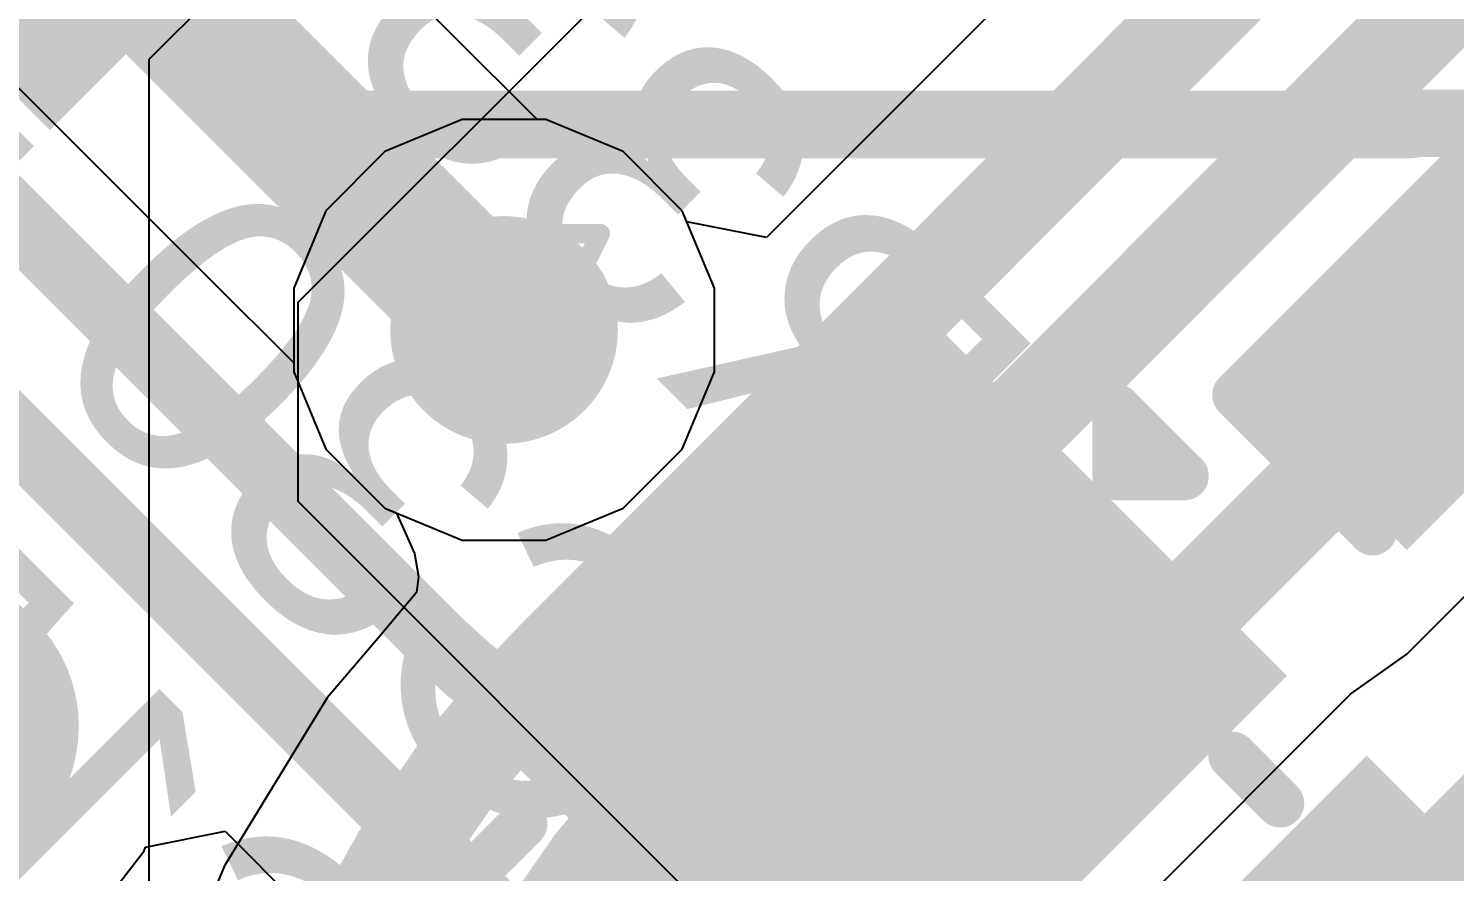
# Model space of a CAD drawing. Header units: inches. Extents: x 0 to 5359, y 0 to 5098.
# Drawn here: x 59.524 to 63.281, y 50.734 to 52.955 of the extents above; entities that cross this region are included whole.
import ezdxf

# ---------------------------------------------------------------- set-up
doc = ezdxf.new("R2010")
doc.units = ezdxf.units.IN
for name, color, linetype in [('Bottom Layer', 5, 'Continuous'), ('Bottom Overlay', 54, 'Continuous'), ('Bottom Paste', 16, 'Continuous'), ('Bottom Solder', 6, 'Continuous'), ('Drill Drawing', 1, 'Continuous'), ('Layer 1', 16, 'Continuous'), ('Layer 2', 76, 'Continuous'), ('Top Layer', 1, 'Continuous'), ('Top Overlay', 2, 'Continuous'), ('Top Paste', 8, 'Continuous'), ('Top Solder', 216, 'Continuous'), ('Via Holes', 16, 'Continuous')]:
    doc.layers.add(name, color=color, linetype=linetype)
doc.styles.add('Arial', font='', dxfattribs={"height": 0.2})
doc.styles.get('Arial').set_extended_font_data('Arial')

# ---------------------------------------------------------------- blocks, each defined once
blk = doc.blocks.new('SMD3225_4P_52')
at = {"layer": 'Top Layer'}
for points in [[(-1.80000021, 1.45000091), (-0.4000004699999999, 1.45000091), (-0.4000004699999999, 0.25000077), (-1.80000021, 0.25000077)], [(-1.80000021, -0.24999823), (-0.4000004699999999, -0.24999823), (-0.4000004699999999, -1.44999837), (-1.80000021, -1.44999837)]]:
    blk.add_hatch(color=1, dxfattribs=at).paths.add_polyline_path(points)
at = {"layer": 'Top Paste'}
for points in [[(-1.80000021, 1.45000091), (-0.4000004699999999, 1.45000091), (-0.4000004699999999, 0.25000077), (-1.80000021, 0.25000077)], [(-1.80000021, -0.24999823), (-0.4000004699999999, -0.24999823), (-0.4000004699999999, -1.44999837), (-1.80000021, -1.44999837)]]:
    blk.add_hatch(color=8, dxfattribs=at).paths.add_polyline_path(points)
at = {"layer": 'Top Solder'}
for points in [[(-1.90160021, 1.55160091), (-0.29840047, 1.55160091), (-0.29840047, 0.14840077), (-1.90160021, 0.14840077)], [(-1.90160021, -0.14839823), (-0.29840047, -0.14839823), (-0.29840047, -1.55159837), (-1.90160021, -1.55159837)]]:
    blk.add_hatch(color=216, dxfattribs=at).paths.add_polyline_path(points)
at = {"layer": 'Top Overlay'}
for points in [[(-1.651, -0.1016, 0.127, 0.127, 0), (-1.651, 0.0762, 0.127, 0.127, 0)], [(-2.0828, -0.9652, 0.127, 0.127, 0), (-2.0828, -0.71119746, 0.127, 0.127, 0)], [(-1.9558, -0.8382, 0.127, 0.127, 0), (-2.0828, -0.71119746, 0.127, 0.127, 0)], [(-1.9558, -0.8382, 0.127, 0.127, 0), (-2.0828, -0.9652, 0.127, 0.127, 0)], [(0.1778, -1.29539746, 0.127, 0.127, 0), (-0.2032, -1.29539746, 0.127, 0.127, 0)]]:
    blk.add_lwpolyline(points, format="xyseb", dxfattribs=at)
for points in [[(-1.68275, 0.0762, 0.0635, 0.0635, 1), (-1.61925, 0.0762, 0.0635, 0.0635, 1)], [(-1.68275, -0.1016, 0.0635, 0.0635, 1), (-1.61925, -0.1016, 0.0635, 0.0635, 1)], [(-2.11455, -0.71119746, 0.0635, 0.0635, 1), (-2.05105, -0.71119746, 0.0635, 0.0635, 1)], [(-2.11455, -0.71119746, 0.0635, 0.0635, 1), (-2.05105, -0.71119746, 0.0635, 0.0635, 1)], [(-1.98755, -0.8382, 0.0635, 0.0635, 1), (-1.92405, -0.8382, 0.0635, 0.0635, 1)], [(-1.98755, -0.8382, 0.0635, 0.0635, 1), (-1.92405, -0.8382, 0.0635, 0.0635, 1)], [(-2.11455, -0.9652, 0.0635, 0.0635, 1), (-2.05105, -0.9652, 0.0635, 0.0635, 1)], [(-2.11455, -0.9652, 0.0635, 0.0635, 1), (-2.05105, -0.9652, 0.0635, 0.0635, 1)], [(-0.23495, -1.29539746, 0.0635, 0.0635, 1), (-0.17145, -1.29539746, 0.0635, 0.0635, 1)]]:
    blk.add_lwpolyline(points, format="xyseb", close=True, dxfattribs=at)
blk = doc.blocks.new('LQFP_128_EP_14_14__64')
at = {"layer": 'Top Layer'}
blk.add_hatch(color=1, dxfattribs=at).paths.add_polyline_path([(6.849681499999999, -1.9000978), (6.849681499999999, -1.7000982), (8.3496785, -1.7000982), (8.3496785, -1.9000978)])
at = {"layer": 'Top Paste'}
blk.add_hatch(color=8, dxfattribs=at).paths.add_polyline_path([(6.849681499999999, -1.9000978), (6.849681499999999, -1.7000982), (8.3496785, -1.7000982), (8.3496785, -1.9000978)])
at = {"layer": 'Top Solder'}
for points in [[(6.77968164, -1.97009766), (6.77968164, -1.63009834), (8.419678359999999, -1.63009834), (8.419678359999999, -1.97009766)], [(6.77968164, -2.36963966), (6.77968164, -2.02964034), (8.419678359999999, -2.02964034), (8.419678359999999, -2.36963966)]]:
    blk.add_hatch(color=216, dxfattribs=at).paths.add_polyline_path(points)
blk = doc.blocks.new('C___0402_B_358')
at = {"layer": 'Bottom Layer'}
for points in [[(-0.2413, 0.3175), (-0.2412999999999999, -0.3175), (-0.6985, -0.3175), (-0.6985, 0.3175)], [(0.6985, 0.3175), (0.6985, -0.3175), (0.2413, -0.3175), (0.2412999999999999, 0.3175)]]:
    blk.add_hatch(color=5, dxfattribs=at).paths.add_polyline_path(points)
at = {"layer": 'Bottom Paste'}
for points in [[(-0.2413, 0.3175), (-0.2412999999999999, -0.3175), (-0.6985, -0.3175), (-0.6985, 0.3175)], [(0.6985, 0.3175), (0.6985, -0.3175), (0.2413, -0.3175), (0.2412999999999999, 0.3175)]]:
    blk.add_hatch(color=16, dxfattribs=at).paths.add_polyline_path(points)
at = {"layer": 'Bottom Solder'}
for points in [[(-0.18130012, 0.37749988), (-0.18130012, -0.37749988), (-0.7584998799999999, -0.37749988), (-0.7584998799999999, 0.37749988)], [(0.7584998799999999, 0.37749988), (0.7584998799999999, -0.37749988), (0.18130012, -0.37749988), (0.18130012, 0.37749988)]]:
    blk.add_hatch(color=6, dxfattribs=at).paths.add_polyline_path(points)
at = {"layer": 'Bottom Overlay'}
for points in [[(-0.7874, 0.4064, 0.127, 0.127, 0), (-0.7874, -0.4064, 0.127, 0.127, 0)], [(-0.2794, 0.4064, 0.127, 0.127, 0), (-0.7874, 0.4064, 0.127, 0.127, 0)], [(0.7874, 0.4064, 0.127, 0.127, 0), (0.2794, 0.4064, 0.127, 0.127, 0)], [(0.7874, 0.4064, 0.127, 0.127, 0), (0.7874, -0.4064, 0.127, 0.127, 0)], [(-0.2794, -0.4064, 0.127, 0.127, 0), (-0.7874, -0.4064, 0.127, 0.127, 0)], [(0.7874, -0.4064, 0.127, 0.127, 0), (0.2794, -0.4064, 0.127, 0.127, 0)]]:
    blk.add_lwpolyline(points, format="xyseb", dxfattribs=at)
for points in [[(-0.8191499999999999, 0.4064, 0.0635, 0.0635, 1), (-0.7556499999999999, 0.4064, 0.0635, 0.0635, 1)], [(-0.8191499999999999, 0.4064, 0.0635, 0.0635, 1), (-0.7556499999999999, 0.4064, 0.0635, 0.0635, 1)], [(-0.31115, 0.4064, 0.0635, 0.0635, 1), (-0.24765, 0.4064, 0.0635, 0.0635, 1)], [(0.24765, 0.4064, 0.0635, 0.0635, 1), (0.31115, 0.4064, 0.0635, 0.0635, 1)], [(0.7556499999999999, 0.4064, 0.0635, 0.0635, 1), (0.8191499999999999, 0.4064, 0.0635, 0.0635, 1)], [(0.7556499999999999, 0.4064, 0.0635, 0.0635, 1), (0.8191499999999999, 0.4064, 0.0635, 0.0635, 1)], [(-0.8191499999999999, -0.4064, 0.0635, 0.0635, 1), (-0.7556499999999999, -0.4064, 0.0635, 0.0635, 1)], [(-0.8191499999999999, -0.4064, 0.0635, 0.0635, 1), (-0.7556499999999999, -0.4064, 0.0635, 0.0635, 1)], [(-0.31115, -0.4064, 0.0635, 0.0635, 1), (-0.24765, -0.4064, 0.0635, 0.0635, 1)], [(0.24765, -0.4064, 0.0635, 0.0635, 1), (0.31115, -0.4064, 0.0635, 0.0635, 1)], [(0.7556499999999999, -0.4064, 0.0635, 0.0635, 1), (0.8191499999999999, -0.4064, 0.0635, 0.0635, 1)], [(0.7556499999999999, -0.4064, 0.0635, 0.0635, 1), (0.8191499999999999, -0.4064, 0.0635, 0.0635, 1)]]:
    blk.add_lwpolyline(points, format="xyseb", close=True, dxfattribs=at)
blk = doc.blocks.new('C___0402_385')
at = {"layer": 'Top Layer'}
for points in [[(-0.6985, -0.3175), (-0.6985, 0.3175), (-0.2412999999999999, 0.3175), (-0.2413, -0.3175)], [(0.2412999999999999, -0.3175), (0.2413, 0.3175), (0.6985, 0.3175), (0.6985, -0.3175)]]:
    blk.add_hatch(color=1, dxfattribs=at).paths.add_polyline_path(points)
at = {"layer": 'Top Paste'}
for points in [[(-0.6985, -0.3175), (-0.6985, 0.3175), (-0.2412999999999999, 0.3175), (-0.2413, -0.3175)], [(0.2412999999999999, -0.3175), (0.2413, 0.3175), (0.6985, 0.3175), (0.6985, -0.3175)]]:
    blk.add_hatch(color=8, dxfattribs=at).paths.add_polyline_path(points)
at = {"layer": 'Top Solder'}
for points in [[(-0.7584998799999999, -0.37749988), (-0.7584998799999999, 0.37749988), (-0.18130012, 0.37749988), (-0.18130012, -0.37749988)], [(0.18130012, -0.37749988), (0.18130012, 0.37749988), (0.7584998799999999, 0.37749988), (0.7584998799999999, -0.37749988)]]:
    blk.add_hatch(color=216, dxfattribs=at).paths.add_polyline_path(points)
at = {"layer": 'Top Overlay'}
for points in [[(-0.2794, 0.4064, 0.127, 0.127, 0), (-0.7874, 0.4064, 0.127, 0.127, 0)], [(-0.7874, 0.4064, 0.127, 0.127, 0), (-0.7874, -0.4064, 0.127, 0.127, 0)], [(0.7874, 0.4064, 0.127, 0.127, 0), (0.2794, 0.4064, 0.127, 0.127, 0)], [(0.7874, 0.4064, 0.127, 0.127, 0), (0.7874, -0.4064, 0.127, 0.127, 0)], [(-0.2794, -0.4064, 0.127, 0.127, 0), (-0.7874, -0.4064, 0.127, 0.127, 0)], [(0.7874, -0.4064, 0.127, 0.127, 0), (0.2794, -0.4064, 0.127, 0.127, 0)]]:
    blk.add_lwpolyline(points, format="xyseb", dxfattribs=at)
for points in [[(-0.8191499999999999, 0.4064, 0.0635, 0.0635, 1), (-0.7556499999999999, 0.4064, 0.0635, 0.0635, 1)], [(-0.8191499999999999, 0.4064, 0.0635, 0.0635, 1), (-0.7556499999999999, 0.4064, 0.0635, 0.0635, 1)], [(-0.31115, 0.4064, 0.0635, 0.0635, 1), (-0.24765, 0.4064, 0.0635, 0.0635, 1)], [(0.24765, 0.4064, 0.0635, 0.0635, 1), (0.31115, 0.4064, 0.0635, 0.0635, 1)], [(0.7556499999999999, 0.4064, 0.0635, 0.0635, 1), (0.8191499999999999, 0.4064, 0.0635, 0.0635, 1)], [(0.7556499999999999, 0.4064, 0.0635, 0.0635, 1), (0.8191499999999999, 0.4064, 0.0635, 0.0635, 1)], [(-0.8191499999999999, -0.4064, 0.0635, 0.0635, 1), (-0.7556499999999999, -0.4064, 0.0635, 0.0635, 1)], [(-0.8191499999999999, -0.4064, 0.0635, 0.0635, 1), (-0.7556499999999999, -0.4064, 0.0635, 0.0635, 1)], [(-0.31115, -0.4064, 0.0635, 0.0635, 1), (-0.24765, -0.4064, 0.0635, 0.0635, 1)], [(0.24765, -0.4064, 0.0635, 0.0635, 1), (0.31115, -0.4064, 0.0635, 0.0635, 1)], [(0.7556499999999999, -0.4064, 0.0635, 0.0635, 1), (0.8191499999999999, -0.4064, 0.0635, 0.0635, 1)], [(0.7556499999999999, -0.4064, 0.0635, 0.0635, 1), (0.8191499999999999, -0.4064, 0.0635, 0.0635, 1)]]:
    blk.add_lwpolyline(points, format="xyseb", close=True, dxfattribs=at)

msp = doc.modelspace()

# ---------------------------------------------------------------- hatches: boundary and pattern name
at = {"layer": 'Bottom Layer'}
h = msp.add_hatch(color=5, dxfattribs=at)
edge = h.paths.add_edge_path()
edge.add_arc((60.7768406, 52.16072879999999), 0.2999994, 0, 360)
at = {"layer": 'Layer 1'}
h = msp.add_hatch(color=16, dxfattribs=at)
edge = h.paths.add_edge_path()
edge.add_arc((60.7768406, 52.16072879999999), 0.2999994, 0, 360)
at = {"layer": 'Layer 2'}
h = msp.add_hatch(color=76, dxfattribs=at)
edge = h.paths.add_edge_path()
edge.add_arc((60.7768406, 52.16072879999999), 0.2999994, 0, 360)
at = {"layer": 'Top Layer'}
h = msp.add_hatch(color=1, dxfattribs=at)
edge = h.paths.add_edge_path()
edge.add_arc((60.7768406, 52.16072879999999), 0.2999994, 0, 360)
at = {"layer": 'Via Holes'}
h = msp.add_hatch(color=7, dxfattribs=at)
edge = h.paths.add_edge_path()
edge.add_arc((60.7768406, 52.16072879999999), 0.1499997, 0, 360)

# ---------------------------------------------------------------- linework, layer by layer
at = {"layer": 'Bottom Layer'}
for p, q in [((68.5018442, 59.4508971), (61.46823368, 52.40384489999999)), ((60.6377248, 52.94077803999999), (60.23134004, 53.34716533999999)), ((60.63773242, 52.94077296), (60.6377248, 52.94077803999999)), ((60.6377375, 52.94076533999999), (60.63773242, 52.94077296)), ((60.86377464, 52.7147282), (60.6377375, 52.94076533999999)), ((59.4576662, 52.83897229999999), (59.99678881999999, 52.29985221999999)), ((60.8870385, 52.7147282), (60.86377464, 52.7147282)), ((61.09065506, 52.6303875), (60.8870385, 52.7147282)), ((61.2464993, 52.47454326), (61.09065506, 52.6303875)), ((61.2585516, 52.44544756000001), (61.2464993, 52.47454326)), ((61.46823368, 52.40384489999999), (61.2585516, 52.44544756000001)), ((59.99678881999999, 52.29985221999999), (59.99679898, 52.29983697999999)), ((59.99679898, 52.29983697999999), (60.2228412, 52.07379476)), ((60.2228412, 52.07379476), (60.2228412, 52.0505309)), ((60.2228412, 52.0505309), (60.3071819, 51.84691434)), ((60.3071819, 51.84691434), (60.46302614, 51.6910701)), ((60.46302614, 51.6910701), (60.4937322, 51.67835232)), ((60.4937322, 51.67835232), (60.54084412, 51.57197712)), ((60.54084412, 51.57197712), (60.55178643999999, 51.51159116)), ((60.55178643999999, 51.51159116), (60.54621368, 51.46921634)), ((60.54621368, 51.46921634), (60.44473052, 51.34787545999999)), ((60.44473052, 51.34787545999999), (60.31122557999999, 51.19156132)), ((60.31122557999999, 51.19156132), (60.04015678, 50.74921524)), ((60.04015678, 50.74921524), (59.84162276, 50.26991216))]:
    msp.add_line(p, q, dxfattribs=at)
for points in [[(60.92321063999999, 51.30788062, 0.254, 0.254, 0), (70.45083954, 60.85371877999999, 0.254, 0.254, 0)], [(61.22895806, 51.0029714, 0.254, 0.254, 0), (70.75630501999999, 60.54852508, 0.254, 0.254, 0)], [(59.77813292, 53.15943901999999, 0.3809999999999999, 0.3809999999999999, 0), (60.3172657, 52.62030624000001, 0.3809999999999999, 0.3809999999999999, 0)], [(60.3172657, 52.62030369999999, 0.3809999999999999, 0.3809999999999999, 0), (60.3172657, 52.62030624000001, 0.3809999999999999, 0.3809999999999999, 0)], [(60.3172657, 52.62030369999999, 0.3809999999999999, 0.3809999999999999, 0), (60.7768406, 52.16072879999999, 0.3809999999999999, 0.3809999999999999, 0)], [(60.85184425999999, 51.23368722, 0.254, 0.254, 0), (60.9140514, 51.29851564, 0.254, 0.254, 0)], [(60.9140514, 51.29851564, 0.254, 0.254, 0), (60.91419871999999, 51.29867057999999, 0.254, 0.254, 0)], [(60.9140514, 51.29851564, 0.254, 0.254, -7.775363833377034e-05), (60.91419871999999, 51.29867057999999, 0.254, 0.254, 0)], [(60.91419871999999, 51.29867057999999, 0.254, 0.254, -0.004697401301477964), (60.92321063999999, 51.30788062, 0.254, 0.254, 0)], [(60.84075715999999, 51.22185589999999, 0.254, 0.254, -0.005910906065062896), (60.85184425999999, 51.23368722, 0.254, 0.254, 0)], [(60.07100000000001, 49.24825812, 0.254, 0.254, -0.1881129845134182), (60.84075715999999, 51.22185589999999, 0.254, 0.254, 0)], [(61.16341335999999, 50.93472668, 0.254, 0.254, 0), (61.22562812, 50.99956526, 0.254, 0.254, 0)], [(61.22562812, 50.99956526, 0.254, 0.254, 0), (61.2258491, 50.99979386, 0.254, 0.254, 0)], [(61.22562812, 50.99956526, 0.254, 0.254, -0.0003127193403781351), (61.2258491, 50.99979386, 0.254, 0.254, 0)], [(61.2258491, 50.99979386, 0.254, 0.254, -0.004243389184751067), (61.22886407999999, 51.00287742, 0.254, 0.254, 0)], [(61.22886407999999, 51.00287742, 0.254, 0.254, 0), (61.22895806, 51.0029714, 0.254, 0.254, 0)], [(61.22886407999999, 51.00287742, 0.254, 0.254, -0.0001308144532347098), (61.22895806, 51.0029714, 0.254, 0.254, 0)], [(60.5028, 49.24825812, 0.254, 0.254, -0.1882002181180387), (61.1590979, 50.93011657999999, 0.254, 0.254, 0)], [(61.15910043999999, 50.93011912, 0.254, 0.254, -0.006211977981708524), (61.16341335999999, 50.93472668, 0.254, 0.254, 0)]]:
    msp.add_lwpolyline(points, format="xyseb", dxfattribs=at)
for points in [[(60.22201569999999, 52.62030624000001, 0.1905, 0.1905, 1), (60.4125157, 52.62030624000001, 0.1905, 0.1905, 1)], [(60.22201569999999, 52.62030624000001, 0.1905, 0.1905, 1), (60.4125157, 52.62030624000001, 0.1905, 0.1905, 1)], [(60.22201569999999, 52.62030369999999, 0.1905, 0.1905, 1), (60.4125157, 52.62030369999999, 0.1905, 0.1905, 1)], [(60.22201569999999, 52.62030369999999, 0.1905, 0.1905, 1), (60.4125157, 52.62030369999999, 0.1905, 0.1905, 1)], [(60.68159059999999, 52.16072879999999, 0.1905, 0.1905, 1), (60.8720906, 52.16072879999999, 0.1905, 0.1905, 1)], [(60.85055139999999, 51.29851564, 0.127, 0.127, 1), (60.9775514, 51.29851564, 0.127, 0.127, 1)], [(60.85055139999999, 51.29851564, 0.127, 0.127, 1), (60.9775514, 51.29851564, 0.127, 0.127, 1)], [(60.85055139999999, 51.29851564, 0.127, 0.127, 1), (60.9775514, 51.29851564, 0.127, 0.127, 1)], [(60.85069872, 51.29867057999999, 0.127, 0.127, 1), (60.97769871999999, 51.29867057999999, 0.127, 0.127, 1)], [(60.85069872, 51.29867057999999, 0.127, 0.127, 1), (60.97769871999999, 51.29867057999999, 0.127, 0.127, 1)], [(60.85069872, 51.29867057999999, 0.127, 0.127, 1), (60.97769871999999, 51.29867057999999, 0.127, 0.127, 1)], [(60.85971064, 51.30788062, 0.127, 0.127, 1), (60.98671064, 51.30788062, 0.127, 0.127, 1)], [(60.85971064, 51.30788062, 0.127, 0.127, 1), (60.98671064, 51.30788062, 0.127, 0.127, 1)], [(60.78834426, 51.23368722, 0.127, 0.127, 1), (60.91534426, 51.23368722, 0.127, 0.127, 1)], [(60.78834426, 51.23368722, 0.127, 0.127, 1), (60.91534426, 51.23368722, 0.127, 0.127, 1)], [(60.77725715999999, 51.22185589999999, 0.127, 0.127, 1), (60.90425716, 51.22185589999999, 0.127, 0.127, 1)], [(60.77725715999999, 51.22185589999999, 0.127, 0.127, 1), (60.90425716, 51.22185589999999, 0.127, 0.127, 1)], [(61.16212812, 50.99956526, 0.127, 0.127, 1), (61.28912812, 50.99956526, 0.127, 0.127, 1)], [(61.16212812, 50.99956526, 0.127, 0.127, 1), (61.28912812, 50.99956526, 0.127, 0.127, 1)], [(61.16212812, 50.99956526, 0.127, 0.127, 1), (61.28912812, 50.99956526, 0.127, 0.127, 1)], [(61.1623491, 50.99979386, 0.127, 0.127, 1), (61.2893491, 50.99979386, 0.127, 0.127, 1)], [(61.1623491, 50.99979386, 0.127, 0.127, 1), (61.2893491, 50.99979386, 0.127, 0.127, 1)], [(61.1623491, 50.99979386, 0.127, 0.127, 1), (61.2893491, 50.99979386, 0.127, 0.127, 1)], [(61.16536408, 51.00287742, 0.127, 0.127, 1), (61.29236407999999, 51.00287742, 0.127, 0.127, 1)], [(61.16536408, 51.00287742, 0.127, 0.127, 1), (61.29236407999999, 51.00287742, 0.127, 0.127, 1)], [(61.16536408, 51.00287742, 0.127, 0.127, 1), (61.29236407999999, 51.00287742, 0.127, 0.127, 1)], [(61.16545806, 51.0029714, 0.127, 0.127, 1), (61.29245805999999, 51.0029714, 0.127, 0.127, 1)], [(61.16545806, 51.0029714, 0.127, 0.127, 1), (61.29245805999999, 51.0029714, 0.127, 0.127, 1)], [(61.16545806, 51.0029714, 0.127, 0.127, 1), (61.29245805999999, 51.0029714, 0.127, 0.127, 1)], [(61.09559789999999, 50.93011657999999, 0.127, 0.127, 1), (61.2225979, 50.93011657999999, 0.127, 0.127, 1)], [(61.09560043999999, 50.93011912, 0.127, 0.127, 1), (61.22260044, 50.93011912, 0.127, 0.127, 1)], [(61.09991336, 50.93472668, 0.127, 0.127, 1), (61.22691335999999, 50.93472668, 0.127, 0.127, 1)], [(61.09991336, 50.93472668, 0.127, 0.127, 1), (61.22691335999999, 50.93472668, 0.127, 0.127, 1)]]:
    msp.add_lwpolyline(points, format="xyseb", close=True, dxfattribs=at)
at = {"layer": 'Drill Drawing'}
for points in [[(60.52284059999999, 52.4147288, 0.0508, 0.0508, 0), (61.03084059999999, 52.4147288, 0.0508, 0.0508, 0)], [(60.52284059999999, 52.4147288, 0.0508, 0.0508, 0), (60.7768406, 51.9067288, 0.0508, 0.0508, 0)], [(60.7768406, 51.9067288, 0.0508, 0.0508, 0), (61.03084059999999, 52.4147288, 0.0508, 0.0508, 0)]]:
    msp.add_lwpolyline(points, format="xyseb", dxfattribs=at)
for points in [[(60.5101406, 52.4147288, 0.0254, 0.0254, 1), (60.5355406, 52.4147288, 0.0254, 0.0254, 1)], [(60.5101406, 52.4147288, 0.0254, 0.0254, 1), (60.5355406, 52.4147288, 0.0254, 0.0254, 1)], [(61.0181406, 52.4147288, 0.0254, 0.0254, 1), (61.0435406, 52.4147288, 0.0254, 0.0254, 1)], [(61.0181406, 52.4147288, 0.0254, 0.0254, 1), (61.0435406, 52.4147288, 0.0254, 0.0254, 1)], [(60.76414059999999, 51.9067288, 0.0254, 0.0254, 1), (60.7895406, 51.9067288, 0.0254, 0.0254, 1)], [(60.76414059999999, 51.9067288, 0.0254, 0.0254, 1), (60.7895406, 51.9067288, 0.0254, 0.0254, 1)]]:
    msp.add_lwpolyline(points, format="xyseb", close=True, dxfattribs=at)
at = {"layer": 'Layer 1'}
for p, q in [((60.66664269999999, 52.7147282), (60.46302614, 52.6303875)), ((60.8870385, 52.7147282), (60.66664269999999, 52.7147282)), ((61.09065506, 52.6303875), (60.8870385, 52.7147282)), ((60.46302614, 52.6303875), (60.3071819, 52.47454326)), ((61.2464993, 52.47454326), (61.09065506, 52.6303875)), ((60.3071819, 52.47454326), (60.2228412, 52.2709267)), ((61.33084, 52.2709267), (61.2464993, 52.47454326)), ((60.2228412, 52.2709267), (60.2228412, 52.0505309)), ((61.33084, 52.0505309), (61.33084, 52.2709267)), ((60.2228412, 52.0505309), (60.3071819, 51.84691434)), ((61.2464993, 51.84691434), (61.33084, 52.0505309)), ((60.3071819, 51.84691434), (60.46302614, 51.6910701)), ((61.09065506, 51.6910701), (61.2464993, 51.84691434)), ((60.46302614, 51.6910701), (60.66664269999999, 51.60672939999999)), ((60.8870385, 51.60672939999999), (61.09065506, 51.6910701)), ((60.66664269999999, 51.60672939999999), (60.8870385, 51.60672939999999))]:
    msp.add_line(p, q, dxfattribs=at)
at = {"layer": 'Layer 2'}
for p, q in [((62.11152677999999, 55.14349144), (59.84099537999999, 52.87295749999999)), ((60.2345379, 52.2335379), (61.18014434, 53.17914433999999)), ((59.84099537999999, 52.87295749999999), (59.84099537999999, 48.38521184)), ((60.23454043999999, 51.70850466), (60.2345379, 52.2335379)), ((62.43487894, 49.50817378), (60.23454043999999, 51.70850466))]:
    msp.add_line(p, q, dxfattribs=at)
at = {"layer": 'Top Layer'}
for p, q in [((63.15486734, 51.30685953999999), (63.85577779999999, 52.00777)), ((63.0079258, 51.20235124000001), (63.15486988, 51.30685953999999)), ((63.15486988, 51.30685953999999), (63.15486734, 51.30685953999999)), ((61.73308455999999, 49.92751), (63.0079258, 51.20235124000001)), ((59.83257019999999, 50.79847854), (60.04230054, 50.84019804)), ((60.04230054, 50.84019804), (60.86299486, 50.01950372)), ((59.73441189999999, 50.66602516), (59.82849096, 50.7886335)), ((59.82849096, 50.7886335), (59.83257019999999, 50.79847854))]:
    msp.add_line(p, q, dxfattribs=at)
for points in [[(59.40422206, 53.67033716, 0.1778, 0.1778, 0), (60.37253102, 52.70202819999999, 0.1778, 0.1778, 0)], [(58.83846754, 53.10458009999999, 0.1778, 0.1778, 0), (60.60507309999999, 51.33797454, 0.1778, 0.1778, 0)], [(58.55540994, 52.8215225, 0.1778, 0.1778, 0), (61.11021813999999, 50.2667143, 0.1778, 0.1778, 0)], [(60.37253102, 52.70202819999999, 0.1778, 0.1778, 0), (63.16707712, 52.70202819999999, 0.1778, 0.1778, 0)], [(63.16707712, 52.70202819999999, 0.1778, 0.1778, 0), (63.17012003999999, 52.70507112, 0.1778, 0.1778, 0)], [(63.17012003999999, 52.70507112, 0.1778, 0.1778, 0), (63.39106193999999, 52.70507112, 0.1778, 0.1778, 0)], [(62.3444143, 51.1789045, 0.254, 0.254, 0), (63.2177298, 52.05222, 0.254, 0.254, 0)], [(58.74017715999999, 52.07135636, 0.1778, 0.1778, 0), (59.4778592, 51.33366669999999, 0.1778, 0.1778, 0)], [(62.97882248, 50.48423227999999, 0.254, 0.254, 0), (63.88227, 51.3876798, 0.254, 0.254, 0)], [(61.48090319999999, 50.97519396, 0.1778, 0.1778, -0.198912367379658), (60.60507309999999, 51.33797454, 0.1778, 0.1778, 0)], [(59.47786173999999, 51.33366416, 0.1778, 0.1778, -0.4142121361553011), (59.4778592, 50.89927336, 0.1778, 0.1778, 0)], [(61.77674208, 51.1789045, 0.1778, 0.1778, 0), (62.3444143, 51.1789045, 0.1778, 0.1778, 0)], [(57.55958007999999, 48.98099423999999, 0.1778, 0.1778, 0), (59.4778592, 50.89927336, 0.1778, 0.1778, 0)]]:
    msp.add_lwpolyline(points, format="xyseb", dxfattribs=at)
for points in [[(60.32808102, 52.70202819999999, 0.08889999999999999, 0.08889999999999999, 1), (60.41698101999999, 52.70202819999999, 0.08889999999999999, 0.08889999999999999, 1)], [(60.32808102, 52.70202819999999, 0.08889999999999999, 0.08889999999999999, 1), (60.41698101999999, 52.70202819999999, 0.08889999999999999, 0.08889999999999999, 1)], [(63.12262712, 52.70202819999999, 0.08889999999999999, 0.08889999999999999, 1), (63.21152712, 52.70202819999999, 0.08889999999999999, 0.08889999999999999, 1)], [(63.12262712, 52.70202819999999, 0.08889999999999999, 0.08889999999999999, 1), (63.21152712, 52.70202819999999, 0.08889999999999999, 0.08889999999999999, 1)], [(63.12567004, 52.70507112, 0.08889999999999999, 0.08889999999999999, 1), (63.21457003999999, 52.70507112, 0.08889999999999999, 0.08889999999999999, 1)], [(63.12567004, 52.70507112, 0.08889999999999999, 0.08889999999999999, 1), (63.21457003999999, 52.70507112, 0.08889999999999999, 0.08889999999999999, 1)], [(63.1542298, 52.05222, 0.127, 0.127, 1), (63.2812298, 52.05222, 0.127, 0.127, 1)], [(60.56062309999999, 51.33797454, 0.08889999999999999, 0.08889999999999999, 1), (60.6495231, 51.33797454, 0.08889999999999999, 0.08889999999999999, 1)], [(60.56062309999999, 51.33797454, 0.08889999999999999, 0.08889999999999999, 1), (60.6495231, 51.33797454, 0.08889999999999999, 0.08889999999999999, 1)], [(59.43340919999999, 51.33366669999999, 0.08889999999999999, 0.08889999999999999, 1), (59.5223092, 51.33366669999999, 0.08889999999999999, 0.08889999999999999, 1)], [(59.43341174, 51.33366416, 0.08889999999999999, 0.08889999999999999, 1), (59.52231173999999, 51.33366416, 0.08889999999999999, 0.08889999999999999, 1)], [(62.2809143, 51.1789045, 0.127, 0.127, 1), (62.40791429999999, 51.1789045, 0.127, 0.127, 1)], [(61.73229208, 51.1789045, 0.08889999999999999, 0.08889999999999999, 1), (61.82119208, 51.1789045, 0.08889999999999999, 0.08889999999999999, 1)], [(62.2999643, 51.1789045, 0.08889999999999999, 0.08889999999999999, 1), (62.38886429999999, 51.1789045, 0.08889999999999999, 0.08889999999999999, 1)], [(61.4364532, 50.97519396, 0.08889999999999999, 0.08889999999999999, 1), (61.52535319999999, 50.97519396, 0.08889999999999999, 0.08889999999999999, 1)], [(59.43340919999999, 50.89927336, 0.08889999999999999, 0.08889999999999999, 1), (59.5223092, 50.89927336, 0.08889999999999999, 0.08889999999999999, 1)], [(59.43340919999999, 50.89927336, 0.08889999999999999, 0.08889999999999999, 1), (59.5223092, 50.89927336, 0.08889999999999999, 0.08889999999999999, 1)]]:
    msp.add_lwpolyline(points, format="xyseb", close=True, dxfattribs=at)

# ---------------------------------------------------------------- block references
for name, p, rotation in [('LQFP_128_EP_14_14__64', (55.02006268, 60.03374581999999), 315), ('C___0402_B_358', (58.69506168, 53.16984794), 135), ('C___0402_385', (63.54999989999999, 51.7199499), 135), ('SMD3225_4P_52', (61.59996315999999, 49.80004771999999), 225)]:
    msp.add_blockref(name, p, dxfattribs=dict(rotation=rotation))

# ---------------------------------------------------------------- texts
at = {"layer": 'Bottom Overlay', "style": 'Arial', "text_generation_flag": 2}
for s, p in [('R33', (61.68717914, 51.52416416)), ('C30', (60.90860818, 50.70230144)), ('C15', (60.12914313999999, 49.87708592))]:
    msp.add_text(s, height=0.7619999999999999, rotation=315, dxfattribs=at).set_placement(p)

doc.saveas('drawing.dxf')
